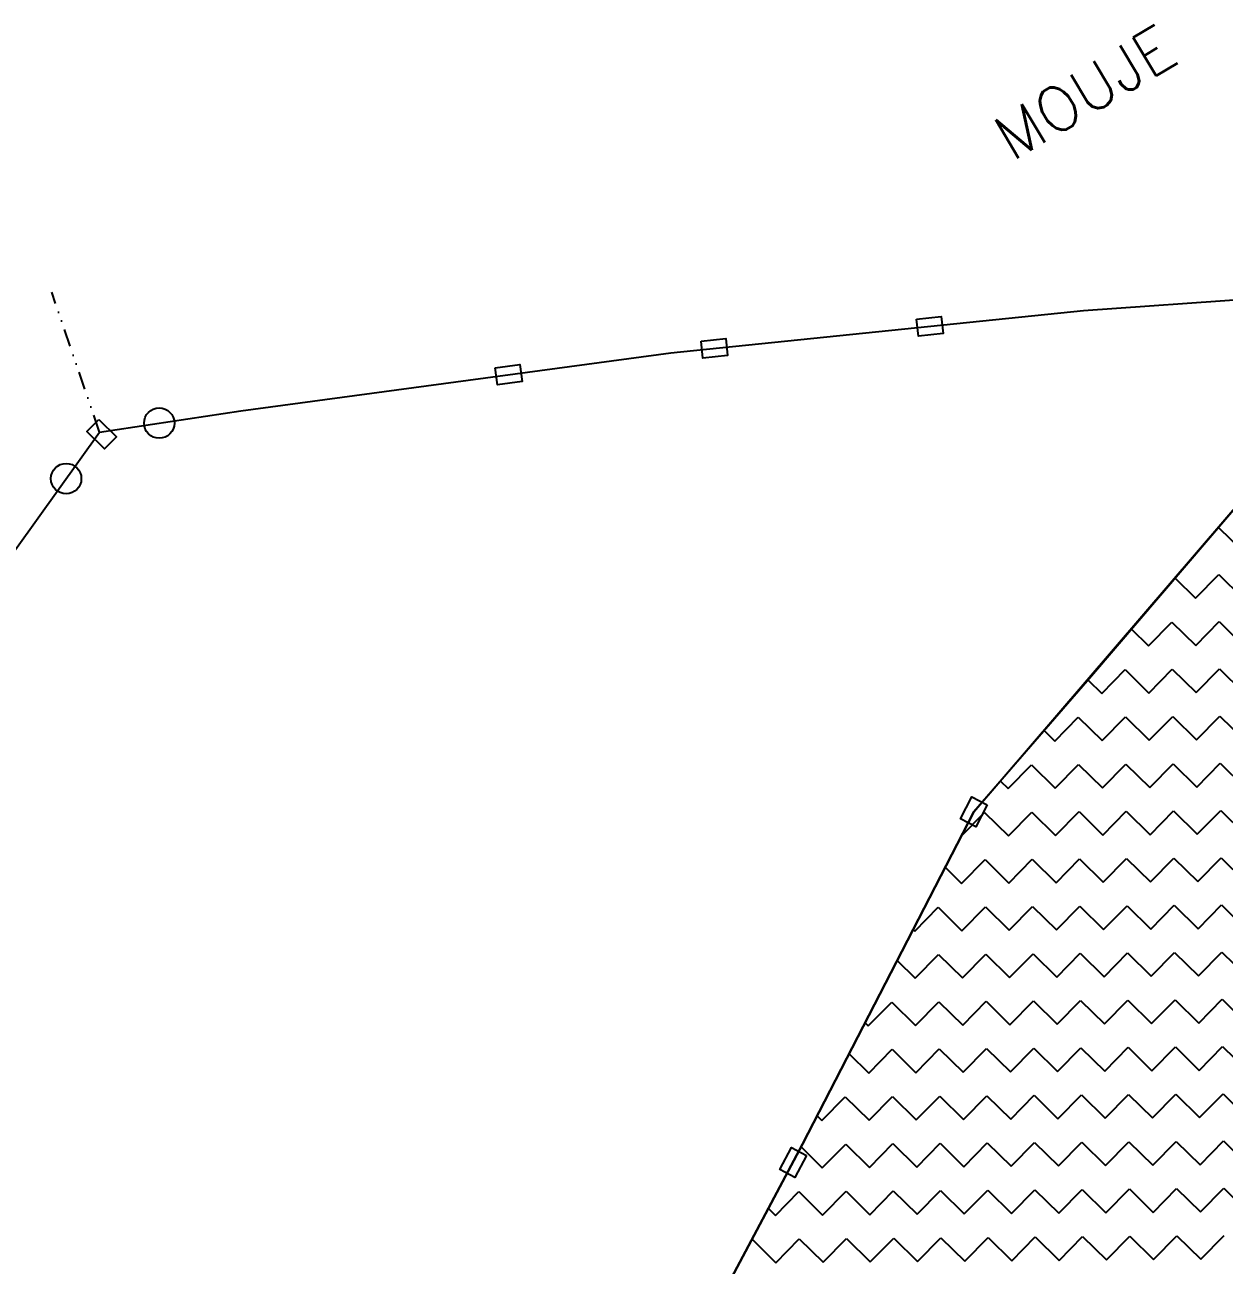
# Model space of a CAD drawing. Header units: metres. Extents: x 342804 to 346854, y 1762918 to 1765966.
# Drawn here: x 343672.7 to 344008.7, y 1765468.3 to 1765815.9 of the extents above; entities that cross this region are included whole.
import ezdxf

# ---------------------------------------------------------------- set-up
doc = ezdxf.new("R2010")
doc.units = ezdxf.units.M
doc.header["$MEASUREMENT"] = 0
doc.linetypes.add('DIVIDE', pattern=[1.25, 0.5, -0.25, 0, -0.25, 0, -0.25])
for name, color, linetype in [('POLY_HATCH', 12, 'Continuous'), ('POLY_PARCEL', 6, 'Continuous'), ('TEXT_MAPOUT', 7, 'Continuous'), ('V_BOUND_LINE', 7, 'Continuous'), ('V_DIVIDE_LINE', 7, 'DIVIDE')]:
    doc.layers.add(name, color=color, linetype=linetype)
doc.styles.get("Standard").update_dxf_attribs({"font": 'simplex.shx'})

msp = doc.modelspace()

# ---------------------------------------------------------------- linework, layer by layer
for points in [[(343922.57, 1765733.47), (343929.48, 1765734.18), (343929.97, 1765729.4), (343923.06, 1765728.69)], [(343862.18, 1765727.29), (343869.09, 1765728), (343869.58, 1765723.22), (343862.67, 1765722.51)], [(343804.5, 1765719.79), (343811.38, 1765720.72), (343812.03, 1765715.96), (343805.14, 1765715.03)], [(343693.43, 1765705.35), (343698.38, 1765700.48), (343695.01, 1765697.06), (343690.06, 1765701.93)], [(343942.31, 1765597.35), (343939.13, 1765591.18), (343934.86, 1765593.38), (343938.04, 1765599.55)], [(343891.73, 1765499.01), (343888.47, 1765492.88), (343884.23, 1765495.13), (343887.49, 1765501.27)]]:
    msp.add_lwpolyline(points, close=True)
for centre in [(343710.35, 1765704.3), (343684.27, 1765688.74)]:
    msp.add_circle(centre, 4.25)
at = {"layer": 'POLY_HATCH'}
for p, q in [((344037.84, 1765711.01), (343971.59, 1765633.4)), ((343971.59, 1765633.4), (343938.58, 1765595.36)), ((343938.58, 1765595.36), (343890.61, 1765502.26)), ((343890.61, 1765502.26), (343844.08, 1765414.59))]:
    msp.add_line(p, q, dxfattribs=at)
at = {"layer": 'POLY_HATCH', "linetype": 'Continuous'}
for p, q in [((344007.16, 1765675.07), (344013.79, 1765668.56)), ((343994.98, 1765660.81), (344000.67, 1765655.22)), ((344000.67, 1765655.22), (344007.23, 1765661.89)), ((344007.23, 1765661.89), (344013.9, 1765655.33)), ((343987.55, 1765641.88), (343994.11, 1765648.55)), ((343994.11, 1765648.55), (344000.78, 1765641.99)), ((344000.78, 1765641.99), (344007.34, 1765648.66)), ((344007.34, 1765648.66), (344014.01, 1765642.1)), ((343982.81, 1765646.54), (343987.55, 1765641.88)), ((343974.42, 1765628.54), (343980.98, 1765635.21)), ((343980.98, 1765635.21), (343987.65, 1765628.65)), ((343987.65, 1765628.65), (343994.21, 1765635.32)), ((343994.21, 1765635.32), (344000.88, 1765628.76)), ((344000.88, 1765628.76), (344007.44, 1765635.43)), ((344007.44, 1765635.43), (344014.11, 1765628.87)), ((343970.62, 1765632.28), (343974.42, 1765628.54)), ((343961.3, 1765615.2), (343967.86, 1765621.87)), ((343967.86, 1765621.87), (343974.53, 1765615.31)), ((343974.53, 1765615.31), (343981.09, 1765621.98)), ((343981.09, 1765621.98), (343987.76, 1765615.42)), ((343987.76, 1765615.42), (343994.32, 1765622.09)), ((343994.32, 1765622.09), (344000.99, 1765615.53)), ((344000.99, 1765615.53), (344007.55, 1765622.2)), ((344007.55, 1765622.2), (344014.22, 1765615.64)), ((343958.33, 1765618.12), (343961.3, 1765615.2)), ((343948.18, 1765601.86), (343954.74, 1765608.53)), ((343954.74, 1765608.53), (343961.41, 1765601.97)), ((343961.41, 1765601.97), (343967.97, 1765608.64)), ((343967.97, 1765608.64), (343974.64, 1765602.08)), ((343974.64, 1765602.08), (343981.2, 1765608.75)), ((343981.2, 1765608.75), (343987.87, 1765602.19)), ((343987.87, 1765602.19), (343994.43, 1765608.86)), ((343994.43, 1765608.86), (344001.1, 1765602.3)), ((344001.1, 1765602.3), (344007.66, 1765608.97)), ((344007.66, 1765608.97), (344014.33, 1765602.41)), ((343946.05, 1765603.96), (343948.18, 1765601.86)), ((343935.06, 1765588.52), (343941.62, 1765595.19)), ((343941.62, 1765595.19), (343948.29, 1765588.63)), ((343948.29, 1765588.63), (343954.85, 1765595.3)), ((343954.85, 1765595.3), (343961.52, 1765588.74)), ((343961.52, 1765588.74), (343968.08, 1765595.41)), ((343968.08, 1765595.41), (343974.75, 1765588.85)), ((343974.75, 1765588.85), (343981.31, 1765595.52)), ((343981.31, 1765595.52), (343987.98, 1765588.96)), ((343987.98, 1765588.96), (343994.54, 1765595.63)), ((343994.54, 1765595.63), (344001.21, 1765589.07)), ((344001.21, 1765589.07), (344007.77, 1765595.74)), ((344007.77, 1765595.74), (344014.44, 1765589.17)), ((343988.09, 1765575.73), (343994.65, 1765582.4)), ((343994.65, 1765582.4), (344001.32, 1765575.84)), ((344001.32, 1765575.84), (344007.88, 1765582.51)), ((344007.88, 1765582.51), (344014.55, 1765575.94)), ((343930.57, 1765579.81), (343935.17, 1765575.29)), ((343935.17, 1765575.29), (343941.73, 1765581.96)), ((343941.73, 1765581.96), (343948.4, 1765575.4)), ((343948.4, 1765575.4), (343954.96, 1765582.07)), ((343954.96, 1765582.07), (343961.63, 1765575.51)), ((343961.63, 1765575.51), (343968.19, 1765582.18)), ((343968.19, 1765582.18), (343974.86, 1765575.62)), ((343974.86, 1765575.62), (343981.42, 1765582.29)), ((343981.42, 1765582.29), (343988.09, 1765575.73)), ((343922.05, 1765561.96), (343928.61, 1765568.62)), ((343928.61, 1765568.62), (343935.28, 1765562.06)), ((343935.28, 1765562.06), (343941.84, 1765568.73)), ((343941.84, 1765568.73), (343948.51, 1765562.17)), ((343948.51, 1765562.17), (343955.07, 1765568.84)), ((343955.07, 1765568.84), (343961.74, 1765562.28)), ((343961.74, 1765562.28), (343968.3, 1765568.95)), ((343968.3, 1765568.95), (343974.97, 1765562.39)), ((343974.97, 1765562.39), (343981.53, 1765569.06)), ((343981.53, 1765569.06), (343988.2, 1765562.5)), ((343988.2, 1765562.5), (343994.76, 1765569.17)), ((343994.76, 1765569.17), (344001.43, 1765562.61)), ((344001.43, 1765562.61), (344007.99, 1765569.28)), ((344007.99, 1765569.28), (344014.66, 1765562.71)), ((343921.6, 1765562.4), (343922.05, 1765561.96)), ((343922.15, 1765548.73), (343928.72, 1765555.39)), ((343928.72, 1765555.39), (343935.39, 1765548.83)), ((343935.39, 1765548.83), (343941.95, 1765555.5)), ((343941.95, 1765555.5), (343948.62, 1765548.94)), ((343948.62, 1765548.94), (343955.18, 1765555.61)), ((343955.18, 1765555.61), (343961.85, 1765549.05)), ((343961.85, 1765549.05), (343968.41, 1765555.72)), ((343968.41, 1765555.72), (343975.08, 1765549.16)), ((343975.08, 1765549.16), (343981.64, 1765555.83)), ((343981.64, 1765555.83), (343988.31, 1765549.27)), ((343988.31, 1765549.27), (343994.87, 1765555.94)), ((343994.87, 1765555.94), (344001.54, 1765549.38)), ((344001.54, 1765549.38), (344008.1, 1765556.05)), ((344008.1, 1765556.05), (344014.77, 1765549.48)), ((343917.11, 1765553.69), (343922.15, 1765548.73)), ((343909.03, 1765535.39), (343915.59, 1765542.06)), ((343915.59, 1765542.06), (343922.26, 1765535.49)), ((343922.26, 1765535.49), (343928.82, 1765542.16)), ((343928.82, 1765542.16), (343935.49, 1765535.6)), ((343935.49, 1765535.6), (343942.05, 1765542.27)), ((343942.05, 1765542.27), (343948.72, 1765535.71)), ((343948.72, 1765535.71), (343955.28, 1765542.38)), ((343955.28, 1765542.38), (343961.95, 1765535.82)), ((343961.95, 1765535.82), (343968.51, 1765542.49)), ((343968.51, 1765542.49), (343975.18, 1765535.93)), ((343975.18, 1765535.93), (343981.74, 1765542.6)), ((343981.74, 1765542.6), (343988.41, 1765536.04)), ((343988.41, 1765536.04), (343994.97, 1765542.71)), ((343994.97, 1765542.71), (344001.64, 1765536.15)), ((344001.64, 1765536.15), (344008.2, 1765542.82)), ((344008.2, 1765542.82), (344014.87, 1765536.25)), ((343908.13, 1765536.27), (343909.03, 1765535.39)), ((343903.65, 1765527.56), (343909.14, 1765522.16)), ((343909.14, 1765522.16), (343915.7, 1765528.83)), ((343915.7, 1765528.83), (343922.37, 1765522.26)), ((343922.37, 1765522.26), (343928.93, 1765528.93)), ((343928.93, 1765528.93), (343935.6, 1765522.37)), ((343935.6, 1765522.37), (343942.16, 1765529.04)), ((343942.16, 1765529.04), (343948.83, 1765522.48)), ((343948.83, 1765522.48), (343955.39, 1765529.15)), ((343955.39, 1765529.15), (343962.06, 1765522.59)), ((343962.06, 1765522.59), (343968.62, 1765529.26)), ((343968.62, 1765529.26), (343975.29, 1765522.7)), ((343975.29, 1765522.7), (343981.85, 1765529.37)), ((343981.85, 1765529.37), (343988.52, 1765522.81)), ((343988.52, 1765522.81), (343995.08, 1765529.48)), ((343995.08, 1765529.48), (344001.75, 1765522.92)), ((344001.75, 1765522.92), (344008.31, 1765529.59)), ((344008.31, 1765529.59), (344014.98, 1765523.02)), ((344001.86, 1765509.69), (344008.42, 1765516.36)), ((344008.42, 1765516.36), (344015.09, 1765509.79)), ((343896.02, 1765508.82), (343902.58, 1765515.49)), ((343902.58, 1765515.49), (343909.25, 1765508.93)), ((343909.25, 1765508.93), (343915.81, 1765515.6)), ((343915.81, 1765515.6), (343922.48, 1765509.03)), ((343922.48, 1765509.03), (343929.04, 1765515.7)), ((343929.04, 1765515.7), (343935.71, 1765509.14)), ((343935.71, 1765509.14), (343942.27, 1765515.81)), ((343942.27, 1765515.81), (343948.94, 1765509.25)), ((343948.94, 1765509.25), (343955.5, 1765515.92)), ((343955.5, 1765515.92), (343962.17, 1765509.36)), ((343962.17, 1765509.36), (343968.73, 1765516.03)), ((343968.73, 1765516.03), (343975.4, 1765509.47)), ((343975.4, 1765509.47), (343981.96, 1765516.14)), ((343981.96, 1765516.14), (343988.63, 1765509.58)), ((343988.63, 1765509.58), (343995.19, 1765516.25)), ((343995.19, 1765516.25), (344001.86, 1765509.69)), ((343894.67, 1765510.14), (343896.02, 1765508.82)), ((343922.59, 1765495.8), (343929.15, 1765502.47)), ((343929.15, 1765502.47), (343935.82, 1765495.91)), ((343935.82, 1765495.91), (343942.38, 1765502.58)), ((343942.38, 1765502.58), (343949.05, 1765496.02)), ((343949.05, 1765496.02), (343955.61, 1765502.69)), ((343955.61, 1765502.69), (343962.28, 1765496.13)), ((343962.28, 1765496.13), (343968.84, 1765502.8)), ((343968.84, 1765502.8), (343975.51, 1765496.24)), ((343975.51, 1765496.24), (343982.07, 1765502.91)), ((343982.07, 1765502.91), (343988.74, 1765496.35)), ((343988.74, 1765496.35), (343995.3, 1765503.02)), ((343995.3, 1765503.02), (344001.97, 1765496.46)), ((344001.97, 1765496.46), (344008.53, 1765503.13)), ((344008.53, 1765503.13), (344015.2, 1765496.56)), ((343890.18, 1765501.44), (343896.13, 1765495.59)), ((343896.13, 1765495.59), (343902.69, 1765502.26)), ((343902.69, 1765502.26), (343909.36, 1765495.7)), ((343909.36, 1765495.7), (343915.92, 1765502.37)), ((343915.92, 1765502.37), (343922.59, 1765495.8)), ((343883.01, 1765482.25), (343889.57, 1765488.92)), ((343889.57, 1765488.92), (343896.24, 1765482.36)), ((343896.24, 1765482.36), (343902.8, 1765489.03)), ((343902.8, 1765489.03), (343909.47, 1765482.47)), ((343909.47, 1765482.47), (343916.03, 1765489.14)), ((343916.03, 1765489.14), (343922.7, 1765482.57)), ((343922.7, 1765482.57), (343929.26, 1765489.24)), ((343929.26, 1765489.24), (343935.93, 1765482.68)), ((343935.93, 1765482.68), (343942.49, 1765489.35)), ((343942.49, 1765489.35), (343949.16, 1765482.79)), ((343949.16, 1765482.79), (343955.72, 1765489.46)), ((343955.72, 1765489.46), (343962.39, 1765482.9)), ((343962.39, 1765482.9), (343968.95, 1765489.57)), ((343968.95, 1765489.57), (343975.62, 1765483.01)), ((343975.62, 1765483.01), (343982.18, 1765489.68)), ((343982.18, 1765489.68), (343988.85, 1765483.12)), ((343988.85, 1765483.12), (343995.41, 1765489.79)), ((343995.41, 1765489.79), (344002.08, 1765483.23)), ((344002.08, 1765483.23), (344008.64, 1765489.9)), ((344008.64, 1765489.9), (344015.31, 1765483.33)), ((343881.02, 1765484.2), (343883.01, 1765482.25)), ((343876.45, 1765475.58), (343883.12, 1765469.02)), ((343883.12, 1765469.02), (343889.68, 1765475.69)), ((343889.68, 1765475.69), (343896.35, 1765469.13)), ((343896.35, 1765469.13), (343902.91, 1765475.8)), ((343902.91, 1765475.8), (343909.58, 1765469.24)), ((343909.58, 1765469.24), (343916.14, 1765475.91)), ((343916.14, 1765475.91), (343922.81, 1765469.34)), ((343922.81, 1765469.34), (343929.37, 1765476.01)), ((343929.37, 1765476.01), (343936.04, 1765469.45)), ((343936.04, 1765469.45), (343942.6, 1765476.12)), ((343942.6, 1765476.12), (343949.27, 1765469.56)), ((343949.27, 1765469.56), (343955.83, 1765476.23)), ((343955.83, 1765476.23), (343962.5, 1765469.67)), ((343962.5, 1765469.67), (343969.06, 1765476.34)), ((343969.06, 1765476.34), (343975.73, 1765469.78)), ((343975.73, 1765469.78), (343982.29, 1765476.45)), ((343982.29, 1765476.45), (343988.96, 1765469.89)), ((343988.96, 1765469.89), (343995.52, 1765476.56)), ((343995.52, 1765476.56), (344002.19, 1765470)), ((344002.19, 1765470), (344008.75, 1765476.67))]:
    msp.add_line(p, q, dxfattribs=at)
at = {"layer": 'POLY_PARCEL'}
for p, q in [((343938.58, 1765595.36), (344037.84, 1765711.01)), ((343890.61, 1765502.26), (343938.58, 1765595.36)), ((343938.58, 1765595.36), (343938.58, 1765595.36)), ((343844.08, 1765414.59), (343890.61, 1765502.26))]:
    msp.add_line(p, q, dxfattribs=at)
at = {"layer": 'V_BOUND_LINE'}
for p, q in [((343969.31, 1765735.87), (344044.29, 1765741.13)), ((343853.66, 1765724), (343969.31, 1765735.87)), ((343733.23, 1765707.74), (343853.66, 1765724)), ((343693.61, 1765701.78), (343733.23, 1765707.74)), ((343637.83, 1765623.92), (343693.61, 1765701.78))]:
    msp.add_line(p, q, dxfattribs=at)
at = {"layer": 'V_DIVIDE_LINE', "ltscale": 10}
for p in [(343693.61, 1765701.78), (343680.24, 1765741.02)]:
    msp.add_line(p, (343680.24, 1765741.02), dxfattribs=at)

# ---------------------------------------------------------------- texts
at = {"layer": 'TEXT_MAPOUT'}
msp.add_text('MOUJE', height=12.474, rotation=30.8977, dxfattribs=at).set_placement((343949.3, 1765777.49))

doc.saveas('drawing.dxf')
